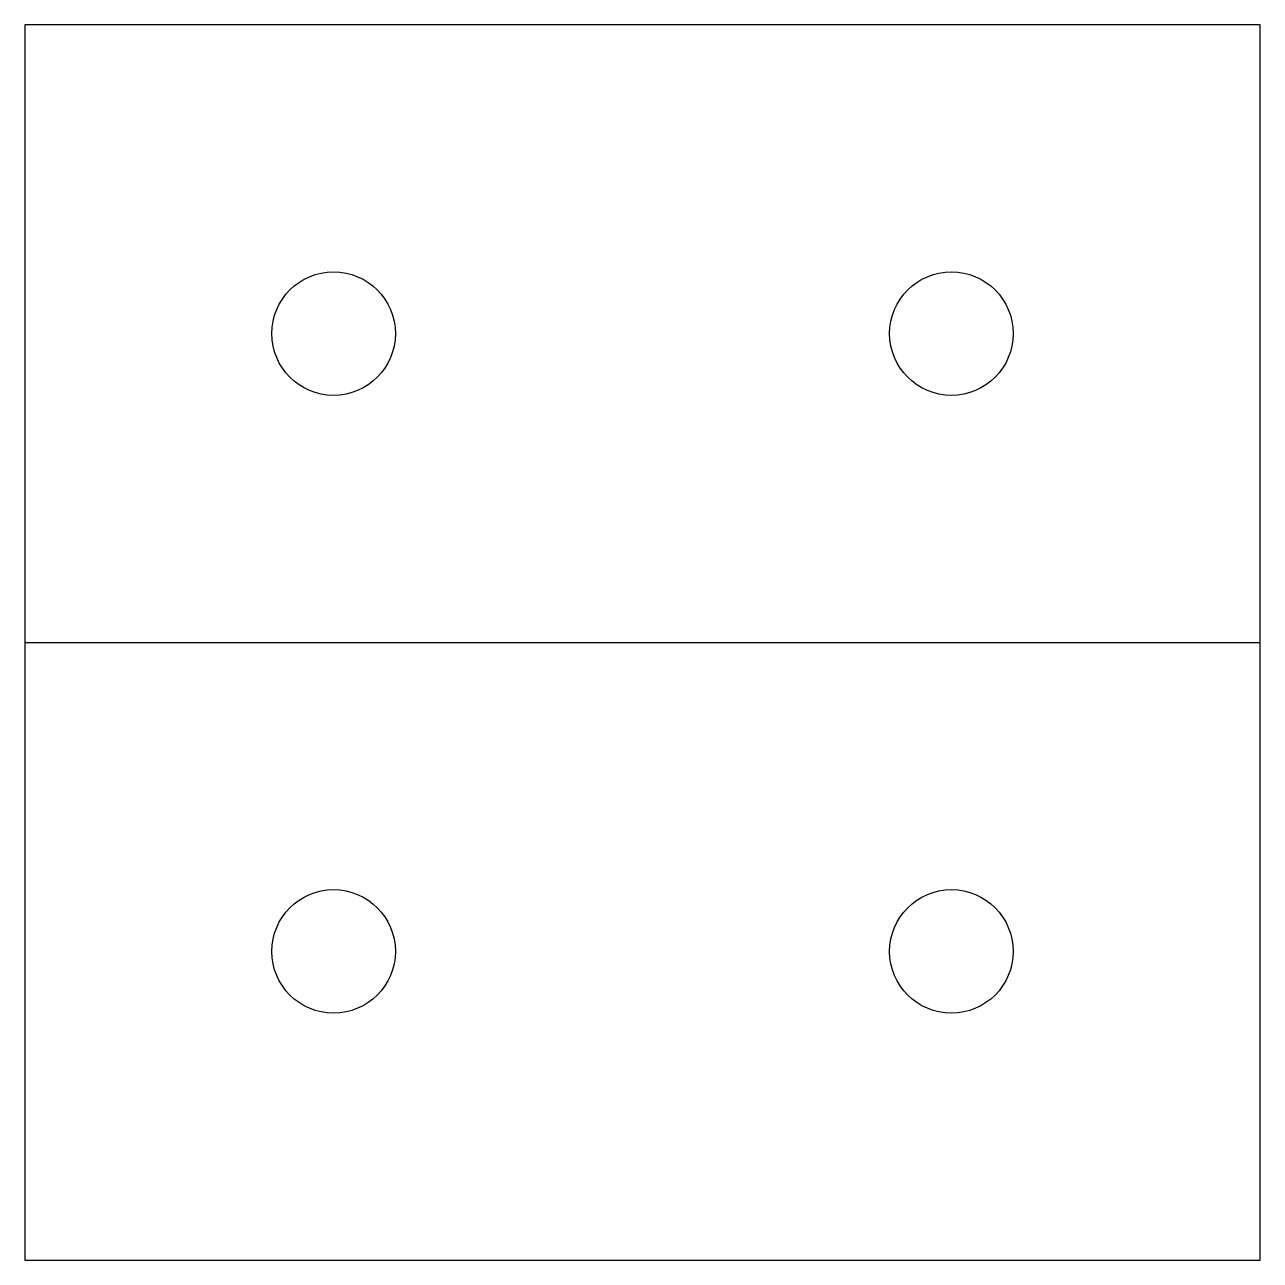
# Model space of a CAD drawing. Extents: x 0 to 10, y 0 to 10.
import ezdxf

# ---------------------------------------------------------------- set-up
doc = ezdxf.new("R2010")
doc.units = 0
doc.layers.add('BEND', color=1, linetype='Continuous')

msp = doc.modelspace()

# ---------------------------------------------------------------- linework, layer by layer
msp.add_lwpolyline([(0, 0), (10, 0), (10, 10), (0, 10), (0, 0)], close=True)
for centre in [(2.5, 7.5), (7.5, 7.5), (2.5, 2.5), (7.5, 2.5)]:
    msp.add_circle(centre, 0.5)
at = {"layer": 'BEND'}
msp.add_line((0, 5), (10, 5), dxfattribs=at)

doc.saveas('drawing.dxf')
